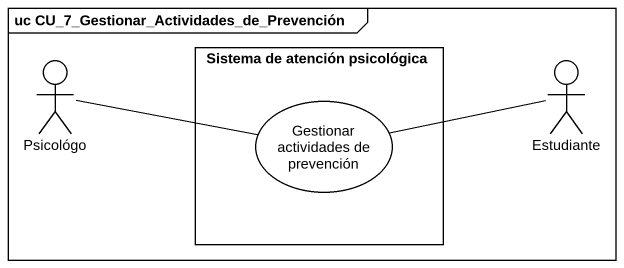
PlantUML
@startuml
mainframe uc CU_7_Gestionar_Actividades_de_Prevención
rectangle "Sistema de atención psicológica" as Sistema_de_atención {
  usecase "Gestionar actividades de prevención" as Gestionar_actividades_de
}
actor Psicológo
actor Estudiante
Psicológo -right- Gestionar_actividades_de
Estudiante -left- Gestionar_actividades_de
@enduml
